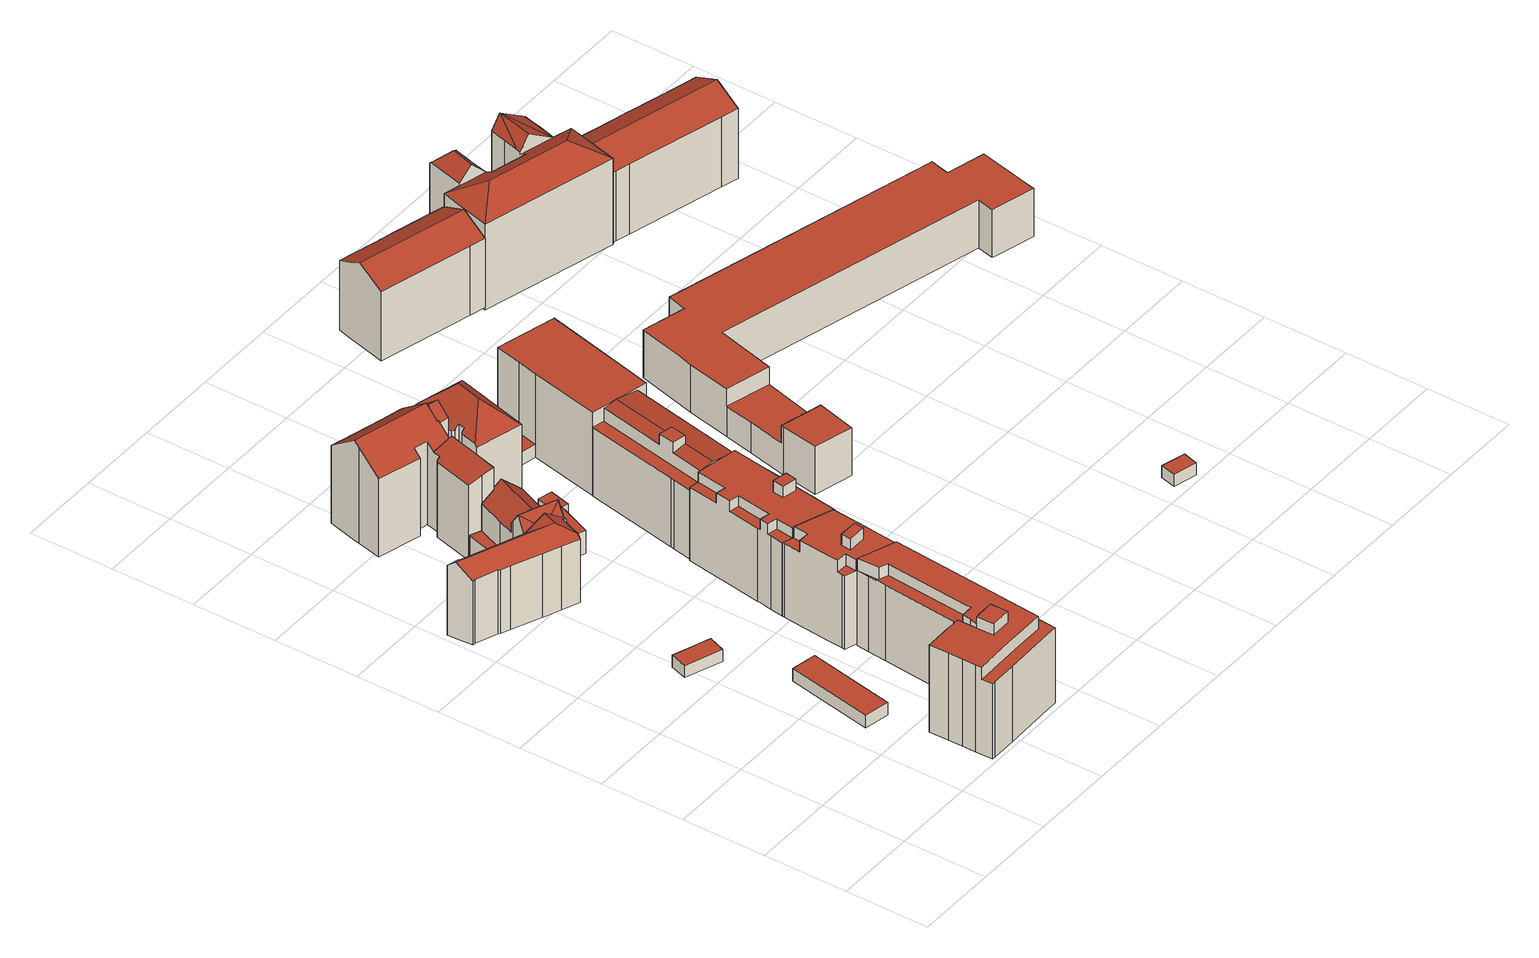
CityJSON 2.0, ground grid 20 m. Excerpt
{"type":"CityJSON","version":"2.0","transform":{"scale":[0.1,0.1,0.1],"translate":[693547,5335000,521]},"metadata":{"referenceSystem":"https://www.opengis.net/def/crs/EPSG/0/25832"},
"CityObjects":{
"building1":{"type":"Building","attributes":{"Gemeindeschluessel":"09162000","HoeheDach":"525.668","HoeheGrund":"522.560","Methode":"1000","NiedrigsteTraufeDesGebaeudes":"525.668","Geometrietyp2DReferenz":"3000","function":"31001_2000","roofType":"1000","measuredHeight":3.11},"geometry":[{"type":"MultiSurface","lod":"2","boundaries":[[[0,1,2,3]],[[4,5,6,7]],[[2,5,4,3]],[[1,6,5,2]],[[3,4,7,0]],[[0,7,6,1]]],"semantics":{"surfaces":[{"type":"GroundSurface"},{"type":"RoofSurface"},{"type":"WallSurface"}],"values":[0,1,2,2,2,2]}}]},
"building2":{"type":"Building","attributes":{"Gemeindeschluessel":"09162000","HoeheDach":"525.463","HoeheGrund":"522.549","Methode":"1000","NiedrigsteTraufeDesGebaeudes":"525.463","Geometrietyp2DReferenz":"3000","function":"31001_2000","roofType":"1000","measuredHeight":2.91},"geometry":[{"type":"MultiSurface","lod":"2","boundaries":[[[8,9,10,11]],[[12,13,14,15]],[[15,14,9,8]],[[13,16,10,9,14]],[[15,8,11,17,12]],[[17,16,13,12]],[[11,10,16,17]]],"semantics":{"surfaces":[{"type":"WallSurface"},{"type":"RoofSurface"},{"type":"GroundSurface"}],"values":[0,0,0,1,2,0,0]}}]},
"building3":{"type":"Building","attributes":{"Gemeindeschluessel":"09162000","HoeheDach":"548.090","HoeheGrund":"523.220","Methode":"2000","NiedrigsteTraufeDesGebaeudes":"542.220","Geometrietyp2DReferenz":"3000","function":"31001_9998","roofType":"1000","measuredHeight":24.87,"storeysAboveGround":7},"geometry":[{"type":"MultiSurface","lod":"2","boundaries":[[[18,19,20,21,22,23,24]],[[25,26,27,18,24,28,29,30,31,32,33,34,35,36,37,38,39,40,41,42,43,44,45,46,47,48,49,50,51]],[[52,53,54,55]],[[56,57,58,59,60]],[[38,57,56,39]],[[61,62,63,64]],[[65,66,67,68]],[[69,37,36,70]],[[48,47,71,72]],[[73,74,75,66,65,76,77]],[[78,49,48,72]],[[79,31,30,80]],[[81,82,83,27,26,25,51,84]],[[85,64,63,86,53,52]],[[19,18,27,83]],[[87,88,70,89]],[[90,34,33,91]],[[71,47,46,92]],[[21,20,93,94]],[[35,95,89,70,36]],[[40,60,59,41]],[[96,67,66,75]],[[45,44,97,98,92,46]],[[99,84,51,50,100,101,102]],[[103,42,41,104]],[[105,106,88,87]],[[28,24,23,107,68,67,29]],[[91,108,79,80,74,73,109,90]],[[97,44,43,110]],[[111,109,73,77]],[[69,70,88,106,103,104]],[[35,34,90,109,111,112,95]],[[75,74,80,96]],[[58,57,38,37,69,104,41,59]],[[42,103,106,105,113,110,43]],[[55,54,99,102]],[[100,50,49,78]],[[33,32,31,79,108,91]],[[94,61,64,85,52,55,102,101,100,78,72,71,92,98,97,110,113,105,87,89,95,112,111,77,76,65,68,107,23,22,21]],[[94,93,62,61]],[[54,53,86,63,62,93,20,19,83,82,81,84,99]],[[96,80,30,29,67]],[[39,56,60,40]]],"semantics":{"surfaces":[{"type":"WallSurface"},{"type":"RoofSurface"},{"type":"GroundSurface"}],"values":[0,1,0,1,0,0,0,0,0,0,0,0,0,0,0,0,0,0,0,0,0,1,0,0,0,0,0,1,0,0,1,0,0,0,0,0,0,0,2,0,1,0,0]}}]},
"building4":{"type":"Building","attributes":{"Gemeindeschluessel":"09162000","HoeheDach":"541.770","HoeheGrund":"522.576","Methode":"2000","NiedrigsteTraufeDesGebaeudes":"528.370","Geometrietyp2DReferenz":"3000","function":"31001_1000","roofType":"3100","measuredHeight":19.19,"storeysAboveGround":4},"geometry":[{"type":"MultiSurface","lod":"2","boundaries":[[[114,115,116,117,118,119]],[[120,121,122,123]],[[124,125,126,127]],[[128,129,130,131]],[[127,126,132,133]],[[134,135,136,137,138,139]],[[140,136,135,141]],[[142,143,121,120]],[[144,145,124,146]],[[147,148,149,150,151,152,153]],[[154,155,156,157,129,128]],[[158,159,160,161,162,163]],[[159,164,149,148,160]],[[144,146,165]],[[123,122,166,167]],[[138,137,168,144,165,169]],[[170,171,172,141,135,134]],[[173,174,175,176]],[[150,149,164,177]],[[178,179,174,173]],[[145,168,137,136,140,180,181,182,183,163,162,184,125,124]],[[185,176,175,186,114,119]],[[187,188,189,143,142,190,191]],[[192,193,194,195,117,116]],[[196,197,198,199]],[[127,133,188,187,146]],[[131,130,200,201]],[[126,184,162,161,147,153,198,197,202,132]],[[168,145,144]],[[189,188,133]],[[174,179,200,130,129,157,156,170,134,139,203,186,175]],[[169,165,146,187,191,204,205]],[[133,132,202,206,166,122,121,143,189]],[[139,138,169]],[[199,198,153,152]],[[148,147,161,160]],[[177,164,159,158]],[[202,197,196,207,208,206]],[[209,169,205,210,194,193]],[[167,166,206,208]],[[201,200,179,178]],[[126,125,184]],[[203,139,169,209,193,192,116,115,114,186]],[[124,127,146]],[[177,158,163,183,182,181,180,140,141,172,171,155,154,128,131,201,178,173,176,185,119,118,117,195,194,210,205,204,191,190,142,120,123,167,208,207,196,199,152,151,150]],[[171,170,156,155]]],"semantics":{"surfaces":[{"type":"WallSurface"},{"type":"RoofSurface"},{"type":"GroundSurface"}],"values":[0,0,1,0,0,1,0,0,1,0,0,0,1,1,0,0,0,0,0,0,0,0,0,0,0,1,0,1,1,0,1,0,1,1,0,0,0,0,0,0,0,0,1,1,2,0]}}]},
"building5":{"type":"Building","attributes":{"Gemeindeschluessel":"09162000","HoeheDach":"528.577","HoeheGrund":"523.480","Methode":"1000","NiedrigsteTraufeDesGebaeudes":"528.577","Geometrietyp2DReferenz":"3000","function":"31001_2000","roofType":"1000","measuredHeight":5.1},"geometry":[{"type":"MultiSurface","lod":"2","boundaries":[[[211,212,213,214,215,216,217]],[[214,218,219,215]],[[213,220,218,214]],[[221,222,217,216,215,219]],[[212,211,217,222,223,224]],[[212,224,220,213]],[[224,223,222,221,219,218,220]]],"semantics":{"surfaces":[{"type":"GroundSurface"},{"type":"WallSurface"},{"type":"RoofSurface"}],"values":[0,1,1,1,1,1,2]}}]},
"building6":{"type":"Building","attributes":{"Gemeindeschluessel":"09162000","HoeheDach":"547.936","HoeheGrund":"523.650","Methode":"2000","NiedrigsteTraufeDesGebaeudes":"542.220","Geometrietyp2DReferenz":"3000","function":"31001_1000","roofType":"1000","measuredHeight":24.29,"storeysAboveGround":7},"geometry":[{"type":"MultiSurface","lod":"2","boundaries":[[[225,226,227,228,229,230,231,232,233,234,235,236,237,238,239,240,241]],[[227,226,225,242,243,20]],[[237,244,245,238]],[[246,247,245,244,248]],[[249,250,251,252]],[[246,253,254,247]],[[247,254,255,256,257,241,240,239,238,245]],[[258,249,252,259,260]],[[259,252,251,261,262,248,244,237,236,235,234,233]],[[231,230,263,264,258,260,232]],[[265,266,267,268]],[[228,227,20,269,270,229]],[[250,264,263,271,272,273,274,275,255,254,253,262,261,251],[276,277,278,279]],[[232,260,259,233]],[[278,265,268,279]],[[276,267,266,277]],[[277,266,265,278]],[[258,264,250,249]],[[241,257,242,225]],[[270,280,281,282,283,256,255,275,274,273,272,271]],[[248,262,253,246]],[[279,268,267,276]],[[229,270,271,263,230]],[[269,20,243,242,257,256,283,282,281,280,270]]],"semantics":{"surfaces":[{"type":"GroundSurface"},{"type":"WallSurface"},{"type":"RoofSurface"}],"values":[0,1,1,2,1,1,1,2,1,1,2,1,2,1,1,1,1,1,1,1,1,1,1,2]}}]},
"building7":{"type":"Building","attributes":{"Gemeindeschluessel":"09162000","HoeheDach":"547.524","HoeheGrund":"522.170","Methode":"1000","NiedrigsteTraufeDesGebaeudes":"541.249","Geometrietyp2DReferenz":"3000","function":"31001_1000","roofType":"3100","measuredHeight":25.35,"storeysAboveGround":4},"geometry":[{"type":"MultiSurface","lod":"2","boundaries":[[[284,285,286,287]],[[288,289,290,291]],[[292,293,294,295]],[[296,297,298,299]],[[300,301,302,303]],[[285,304,294,293,305,306,307,302,301,308,286]],[[309,310,311,312]],[[313,314,315,316]],[[317,318,319,320,321,322]],[[323,308,301,300]],[[324,297,296,325,326,327]],[[319,318,288,291,328,292,295,329,284,287,323,300,303,330,331,332,333,309,312,334,335,313,316,326,325,296,299,336,337,320]],[[337,338,321,320]],[[310,339,340,341,342,306,343,290,289,317,322,344,345,346,311]],[[336,347,338,337]],[[332,331,341,340,339,333]],[[316,315,327,326]],[[299,298,347,336]],[[333,339,310,309]],[[292,328,291,290,343,305,293]],[[306,342,307]],[[302,307,342,341,331,330,303]],[[306,305,343]],[[344,322,321,338,347,298,297,324,327,315,314,345]],[[346,345,314,313,335,334]],[[318,317,289,288]],[[329,304,285,284]],[[312,311,346,334]],[[287,286,308,323]],[[295,294,304,329]]],"semantics":{"surfaces":[{"type":"WallSurface"},{"type":"RoofSurface"},{"type":"GroundSurface"}],"values":[0,0,0,0,0,1,0,0,0,0,0,2,0,1,0,0,0,0,0,0,0,0,0,1,0,0,0,0,0,0]}}]},
"building8":{"type":"Building","attributes":{"Gemeindeschluessel":"09162000","HoeheDach":"525.070","HoeheGrund":"522.410","Methode":"1000","NiedrigsteTraufeDesGebaeudes":"524.787","Geometrietyp2DReferenz":"3000","function":"31001_2000","roofType":"1000","measuredHeight":2.66},"geometry":[{"type":"MultiSurface","lod":"2","boundaries":[[[348,349,350,351]],[[352,353,354,350,349]],[[351,350,354,355]],[[348,351,355,356,357]],[[356,353,352,357]],[[355,354,353,356]],[[357,352,349,348]]],"semantics":{"surfaces":[{"type":"WallSurface"},{"type":"RoofSurface"},{"type":"GroundSurface"}],"values":[0,1,0,2,0,0,0]}}]},
"building9":{"type":"Building","attributes":{"Gemeindeschluessel":"09162000","HoeheDach":"547.730","HoeheGrund":"523.630","Methode":"2000","NiedrigsteTraufeDesGebaeudes":"542.220","Geometrietyp2DReferenz":"3000","function":"31001_1000","roofType":"1000","measuredHeight":24.1,"storeysAboveGround":7},"geometry":[{"type":"MultiSurface","lod":"2","boundaries":[[[358,359,360,361,362,363,364,365]],[[366,367,368,369]],[[370,371,372,373,374,375,376,377,378,379,380,381,382,383,384,385,386,387]],[[388,389,390,391,245]],[[392,393,394,241,395,396,238,397,398,399,400,401,402,403,404,405,406]],[[396,395,241,257,370,387,407,388,245,238]],[[238,245,391,397]],[[408,409,410,411]],[[412,413,410,409]],[[389,414,415,390]],[[369,368,416,417]],[[418,412,409,408]],[[362,361,419,420]],[[391,390,415,421,422,423,400,399,398,397]],[[411,410,413,424]],[[394,425,257,241]],[[423,420,419,367,366,426,403,402,401,400]],[[422,421,358,365]],[[369,417,426,366]],[[257,425,427,428,429,378,377,376,375,374,373,372,371,370]],[[414,407,387,386,385,384,383,382,381,380,379,416,368,367,419,361,360,359,358,421,415],[411,424,418,408]],[[406,429,428,392]],[[417,416,379,378,429,406,405,404,403,426]],[[365,364,363,362,420,423,422]],[[388,407,414,389]],[[424,413,412,418]],[[394,393,392,428,427,425]]],"semantics":{"surfaces":[{"type":"WallSurface"},{"type":"RoofSurface"},{"type":"GroundSurface"}],"values":[0,0,0,1,2,0,0,0,1,0,0,0,0,0,0,0,0,0,1,1,1,0,0,1,0,0,0]}}]},
"building10":{"type":"Building","attributes":{"Gemeindeschluessel":"09162000","HoeheDach":"525.166","HoeheGrund":"522.880","Methode":"1000","NiedrigsteTraufeDesGebaeudes":"525.166","Geometrietyp2DReferenz":"3000","function":"31001_2000","roofType":"1000","measuredHeight":2.29},"geometry":[{"type":"MultiSurface","lod":"2","boundaries":[[[430,431,432,433]],[[433,432,434,435]],[[435,436,430,433]],[[432,431,437,434]],[[435,434,437,436]],[[436,437,431,430]]],"semantics":{"surfaces":[{"type":"WallSurface"},{"type":"GroundSurface"},{"type":"RoofSurface"}],"values":[0,0,1,2,0,0]}}]},
"building11":{"type":"Building","attributes":{"Gemeindeschluessel":"09162000","HoeheDach":"547.260","HoeheGrund":"521.870","Methode":"2000","NiedrigsteTraufeDesGebaeudes":"540.642","Geometrietyp2DReferenz":"3000","function":"31001_1000","roofType":"3200","measuredHeight":25.39,"storeysAboveGround":5},"geometry":[{"type":"MultiSurface","lod":"2","boundaries":[[[438,439,440,441]],[[442,438,441,443]],[[444,445,446,447,448]],[[449,450,451]],[[438,452,453,439]],[[454,455,456,457,458,459]],[[460,452,438,442]],[[447,446,461,455,454,462]],[[463,464,452,460]],[[465,466,467,468]],[[453,452,464,469]],[[448,447,462,470]],[[461,449,451,456,455]],[[468,467,471,472]],[[473,474,475,476]],[[470,462,454,459]],[[442,443,477,465,468,472,478,473,476,444,448,470,459,458,457,479,480,463,460]],[[441,440,466,465,477,443]],[[446,445,481,449,461]],[[439,453,469,450,449,481,445,475,474,482,471,467,466,440]],[[478,482,474,473]],[[472,471,482,478]],[[451,450,469,464,463,480,479,457,456]],[[476,475,445,444]]],"semantics":{"surfaces":[{"type":"RoofSurface"},{"type":"WallSurface"},{"type":"GroundSurface"}],"values":[0,1,1,1,0,1,1,0,1,1,0,1,0,1,1,1,2,1,1,0,1,1,1,1]}}]},
"building12":{"type":"Building","attributes":{"Gemeindeschluessel":"09162000","HoeheDach":"547.339","HoeheGrund":"523.970","Methode":"2000","NiedrigsteTraufeDesGebaeudes":"541.360","Geometrietyp2DReferenz":"3000","function":"31001_1000","roofType":"1000","measuredHeight":23.37,"storeysAboveGround":7},"geometry":[{"type":"MultiSurface","lod":"2","boundaries":[[[483,484,485,486,487,488,489]],[[490,491,492,493,494,495]],[[496,497,498,499,500,501,502,503,504,505]],[[494,506,498,497]],[[507,508,509,510]],[[495,494,497,496]],[[510,509,511,512]],[[506,513,499,498]],[[514,485,484,515]],[[514,516,517,487,486,485]],[[505,504,503,502,518,519,520,511,509,508]],[[500,499,513,493]],[[511,520,519,521,522,512]],[[493,492,501,500]],[[523,524,525,526,515,484,483,489,490,495,496,505,508,507]],[[488,491,490,489]],[[516,514,515,526,525,524,523,507,510,512,522,521,527,528,529,530,517]],[[493,513,506,494]],[[518,502,501,492,491,488,487,517,530,529,528,527,521,519]]],"semantics":{"surfaces":[{"type":"RoofSurface"},{"type":"WallSurface"},{"type":"GroundSurface"}],"values":[0,0,1,1,1,0,1,0,1,1,0,1,1,0,1,1,2,1,1]}}]},
"building13":{"type":"Building","attributes":{"Gemeindeschluessel":"09162000","HoeheDach":"527.165","HoeheGrund":"523.870","Methode":"1000","NiedrigsteTraufeDesGebaeudes":"527.165","Geometrietyp2DReferenz":"3000","function":"31001_2000","roofType":"1000","measuredHeight":3.29},"geometry":[{"type":"MultiSurface","lod":"2","boundaries":[[[531,532,533,534]],[[535,536,533,532,537]],[[538,539,540,531,534]],[[539,535,537,540]],[[539,538,534,533,536,535]],[[540,537,532,531]]],"semantics":{"surfaces":[{"type":"WallSurface"},{"type":"RoofSurface"},{"type":"GroundSurface"}],"values":[0,1,2,0,0,0]}}]},
"building14":{"type":"Building","attributes":{"Gemeindeschluessel":"09162000","HoeheDach":"545.095","HoeheGrund":"524.040","Methode":"1000","NiedrigsteTraufeDesGebaeudes":"545.095","Geometrietyp2DReferenz":"3000","function":"31001_1000","roofType":"1000","measuredHeight":21.05,"storeysAboveGround":7},"geometry":[{"type":"MultiSurface","lod":"2","boundaries":[[[541,542,543,544]],[[545,546,542,541,547,521]],[[544,543,548,549]],[[517,550,551,552,553,554]],[[555,517,554,556,545,521]],[[556,554,553,552,557,548,543,542,546,545]],[[557,552,551,558,549,548]],[[550,517,555,521,547,541,544,549,558,551]]],"semantics":{"surfaces":[{"type":"WallSurface"},{"type":"RoofSurface"},{"type":"GroundSurface"}],"values":[0,0,0,0,0,1,0,2]}}]},
"building15":{"type":"Building","attributes":{"Gemeindeschluessel":"09162000","HoeheDach":"544.925","HoeheGrund":"524.130","Methode":"1000","NiedrigsteTraufeDesGebaeudes":"541.638","Geometrietyp2DReferenz":"3000","function":"31001_1000","roofType":"3100","measuredHeight":20.8,"storeysAboveGround":4},"geometry":[{"type":"MultiSurface","lod":"2","boundaries":[[[559,560,561,562,563,564]],[[565,566,567,568]],[[569,570,563,562]],[[571,572,573,574]],[[575,576,577,578]],[[577,579,580,581,582,583,584,578]],[[560,559,576,575]],[[574,573,566,565]],[[585,586,570,569]],[[576,559,564,579,577]],[[568,567,586,585]],[[564,563,570,586,567,566,573,572,581,580,579]],[[562,561,560,575,578,584,583,582,571,574,565,568,585,569]],[[572,571,582,581]]],"semantics":{"surfaces":[{"type":"WallSurface"},{"type":"RoofSurface"},{"type":"GroundSurface"}],"values":[0,0,0,0,0,0,0,0,0,1,0,1,2,0]}}]},
"building16":{"type":"Building","attributes":{"Gemeindeschluessel":"09162000","HoeheDach":"525.560","HoeheGrund":"522.640","Methode":"2000","NiedrigsteTraufeDesGebaeudes":"525.560","Geometrietyp2DReferenz":"3000","function":"31001_2000","roofType":"1000","measuredHeight":2.92},"geometry":[{"type":"MultiSurface","lod":"2","boundaries":[[[587,588,589,590]],[[591,588,587,592]],[[593,589,588,591]],[[594,590,589,593]],[[594,593,591,592]],[[592,587,590,594]]],"semantics":{"surfaces":[{"type":"RoofSurface"},{"type":"WallSurface"},{"type":"GroundSurface"}],"values":[0,1,1,1,2,1]}}]},
"building17":{"type":"Building","attributes":{"Gemeindeschluessel":"09162000","HoeheDach":"549.140","HoeheGrund":"523.350","Methode":"2000","NiedrigsteTraufeDesGebaeudes":"544.946","Geometrietyp2DReferenz":"3000","function":"31001_1000","roofType":"3200","measuredHeight":25.79,"storeysAboveGround":4},"geometry":[{"type":"MultiSurface","lod":"2","boundaries":[[[595,596,597,598]],[[599,598,597,600,601,602,603]],[[604,605,606,607,608,609]],[[610,611,612,613]],[[614,615,616,617,618,609,619,620,621,622,623,624,599,625]],[[626,627,610,613,628]],[[629,630,605,604,618,617]],[[621,620,628,613,612,631,632,633,634]],[[635,636,637,638]],[[639,640,641,642]],[[643,616,640,639]],[[627,644,645,646,647,610]],[[609,608,644,627]],[[648,611,610,647]],[[649,650,651,638,637]],[[631,612,611,648]],[[641,640,616,615]],[[609,627,626]],[[608,607,652,645,644]],[[630,653,652,607,606,605]],[[629,617,616,643]],[[609,618,604]],[[619,609,626,628,620]],[[596,649,637,636,600,597]],[[624,623,595,598,599]],[[654,655,656,657]],[[601,600,636,635]],[[651,650,658,659]],[[641,615,614,655]],[[614,625,656,655]],[[660,661,662,663,623,622]],[[599,603,664,625]],[[639,642,654,657,664,603,602,601,635,638,651,659,662,661,660,634,633,632,631,648,647,646,645,652,653,630,629,643]],[[623,663,658,650,649,596,595]],[[659,658,663,662]],[[657,656,625,664]],[[642,641,655,654]],[[660,622,621,634]]],"semantics":{"surfaces":[{"type":"RoofSurface"},{"type":"WallSurface"},{"type":"GroundSurface"}],"values":[0,1,0,0,0,0,1,1,1,1,1,1,0,1,1,1,0,0,1,1,1,1,1,0,1,1,1,1,0,0,1,1,2,0,1,1,1,1]}}]},
"building18":{"type":"Building","attributes":{"name":"Prinzregentenbad","Gemeindeschluessel":"09162000","HoeheDach":"534.613","HoeheGrund":"522.550","Methode":"2000","NiedrigsteTraufeDesGebaeudes":"530.243","Geometrietyp2DReferenz":"3000","function":"31001_3000","roofType":"1000","measuredHeight":12.06},"geometry":[{"type":"MultiSurface","lod":"2","boundaries":[[[665,666,667,668,669,670]],[[671,672,673,674,675,676,677,678,679,680,681,682,683,684,685,686,687,688,689,690,691,692,693,694]],[[695,676,675,696]],[[697,698,670,669,699,700,701]],[[689,688,702,703,704,690]],[[666,671,694,667]],[[705,706,707,684,683,682]],[[699,669,668,708]],[[692,691,690,704,709,710]],[[677,676,695,711]],[[712,713,697,701]],[[714,715,679,678,677,711]],[[705,682,681,716]],[[717,718,713,712]],[[670,698,719,665]],[[715,720,716,681,680,679]],[[717,721,722,723,724,725,696,675,674,673,672,671,666,665,719,718]],[[718,719,698,697,713]],[[720,715,714,711,695,696,725,724,723,722,721,717,712,701,700,699,708,726,727,710,709,704,703,702,728,729,730,707,706,705,716]],[[668,667,694,693,692,710,727,726,708]],[[688,687,686,729,728,702]],[[685,684,707,730,729,686]]],"semantics":{"surfaces":[{"type":"RoofSurface"},{"type":"WallSurface"},{"type":"GroundSurface"}],"values":[0,0,1,1,1,1,1,1,1,1,1,1,1,1,1,1,1,0,2,1,1,1]}}]},
"building19":{"type":"Building","attributes":{"Gemeindeschluessel":"09162000","HoeheDach":"544.923","HoeheGrund":"523.870","Methode":"1000","NiedrigsteTraufeDesGebaeudes":"541.632","Geometrietyp2DReferenz":"3000","function":"31001_1000","roofType":"3100","measuredHeight":21.05,"storeysAboveGround":4},"geometry":[{"type":"MultiSurface","lod":"2","boundaries":[[[731,732,733,734]],[[735,736,737,738]],[[739,740,741,742]],[[743,744,745,746,747,748]],[[742,741,749,750]],[[751,752,753,754]],[[755,756,743,748]],[[757,758,740,739]],[[759,733,732,737,736,749,741,740,758,760,745,744]],[[750,749,736,735]],[[754,753,756,755]],[[761,760,758,757]],[[746,745,760,761]],[[762,763,764,734,733,759]],[[763,762,752,751]],[[764,763,751,754,755,748,747,746,761,757,739,742,750,735,738,731,734]],[[738,737,732,731]],[[756,753,752,762,759,744,743]]],"semantics":{"surfaces":[{"type":"WallSurface"},{"type":"RoofSurface"},{"type":"GroundSurface"}],"values":[0,0,0,0,0,0,0,0,1,0,0,0,0,0,0,2,0,1]}}]}
},
"vertices":[
[248,271,16],[288,478,16],[348,467,16],[308,259,16],[308,259,47],[348,467,47],[288,478,47],[248,271,47],
[186,701,15],[186,701,45],[240,682,45],[240,682,15],[259,629,15],[259,629,45],[172,660,45],[172,660,15],[274,669,45],[274,669,15],
[539,402,243],[539,402,212],[563,393,212],[563,393,22],[539,402,22],[537,403,22],[537,403,243],[405,30,243],[455,31,243],[506,31,243],[476,425,243],[449,435,243],[450,382,243],[471,374,243],[453,171,243],[452,157,243],[422,157,243],[420,134,243],[417,134,243],[415,111,243],[454,111,243],[455,70,243],[405,69,243],[404,110,243],[403,156,243],[372,156,243],[371,156,243],[354,156,243],[313,155,243],[304,155,243],[305,109,243],[306,75,243],[306,42,243],[306,28,243],[375,2,22],[375,2,212],[315,1,212],[315,1,22],[455,70,271],[454,111,271],[415,111,271],[404,110,271],[405,69,271],[543,173,22],[543,173,212],[528,5,212],[528,5,22],[447,406,22],[447,406,212],[449,435,212],[449,435,22],[415,111,212],[417,134,212],[304,155,22],[305,109,22],[442,361,214],[445,384,214],[445,384,212],[445,384,22],[442,361,22],[306,75,22],[471,374,214],[450,382,214],[405,30,212],[455,31,212],[506,31,212],[306,28,212],[503,5,22],[503,5,212],[405,134,22],[405,134,212],[417,134,22],[422,157,214],[452,157,214],[313,155,22],[560,348,212],[560,348,22],[420,134,22],[450,382,212],[371,156,22],[354,156,22],[307,1,212],[306,42,22],[306,28,22],[307,1,22],[403,156,212],[404,110,212],[404,156,22],[404,156,212],[476,425,22],[453,171,214],[424,182,214],[372,156,22],[424,182,22],[422,157,22],[403,156,22],
[8,1126,192],[54,1130,176],[60,1130,173],[60,1130,16],[54,1130,16],[8,1126,16],[261,1222,16],[261,1222,144],[287,1211,168],[287,1211,16],[297,1061,205],[306,1084,168],[281,1094,168],[263,1102,168],[165,1005,16],[165,1005,177],[97,1033,177],[97,1033,16],[263,1102,185],[245,1109,168],[252,979,183],[274,1035,183],[285,1031,176],[287,1037,176],[244,1055,208],[229,1019,208],[285,1031,16],[274,1035,16],[236,1159,16],[236,1159,144],[244,1055,168],[297,1060,205],[210,1096,205],[349,1186,143],[349,1186,74],[425,1155,74],[425,1155,16],[349,1186,16],[339,1190,16],[339,1190,153],[171,1002,16],[207,988,16],[207,988,176],[171,1002,177],[384,1054,16],[384,1054,74],[307,1085,74],[307,1085,143],[307,1085,144],[307,1085,16],[405,1104,74],[200,1072,168],[288,1214,168],[288,1214,16],[287,1037,168],[200,1072,176],[248,971,176],[248,971,16],[252,979,16],[17,1065,16],[17,1065,178],[12,1065,176],[12,1065,16],[405,1104,16],[69,1046,16],[69,1046,179],[287,1037,16],[297,1060,16],[297,1061,16],[306,1084,16],[306,1084,144],[9,1106,16],[9,1106,208],[218,1115,175],[220,1120,168],[220,1120,144],[220,1120,16],[218,1115,16],[103,1112,174],[125,1103,174],[125,1103,16],[103,1112,16],[337,1193,16],[337,1193,155],[339,1192,153],[339,1192,16],[74,1042,177],[74,1042,16],[306,1206,185],[185,1037,208],[210,1096,16],[200,1072,16],[301,1208,180],[306,1206,16],[301,1208,16],[194,1075,176],[194,1075,16],
[253,1201,25],[236,1159,25],[216,1167,25],[233,1231,25],[234,1234,25],[259,1223,25],[261,1222,25],[233,1231,76],[234,1234,76],[216,1167,76],[259,1223,76],[261,1222,76],[253,1201,76],[236,1159,76],
[574,537,26],[569,467,26],[563,393,26],[562,394,26],[537,403,26],[449,435,26],[448,436,26],[421,445,26],[422,453,26],[423,464,26],[425,487,26],[432,563,26],[436,605,26],[436,609,26],[462,600,26],[552,567,26],[577,558,26],[574,537,212],[569,467,212],[436,605,212],[436,609,212],[459,563,212],[462,600,212],[432,563,212],[450,463,212],[450,463,241],[423,464,241],[423,464,212],[459,563,241],[462,600,241],[552,567,241],[552,567,212],[577,558,212],[448,436,212],[422,453,212],[421,445,212],[425,487,241],[432,563,241],[449,435,241],[448,436,241],[510,463,269],[512,486,269],[468,487,269],[466,463,269],[562,394,212],[537,403,212],[537,403,241],[540,433,241],[543,462,241],[545,486,241],[552,562,241],[468,487,241],[512,486,241],[510,463,241],[466,463,241],[540,433,212],[543,462,212],[545,486,212],[552,562,212],
[261,1222,12],[261,1222,214],[234,1234,202],[234,1234,12],[328,1379,12],[328,1379,240],[331,1378,240],[331,1378,12],[296,1243,12],[296,1243,225],[288,1214,225],[288,1214,12],[328,1487,12],[328,1487,210],[328,1488,209],[328,1488,12],[264,1332,12],[264,1332,204],[271,1332,207],[271,1332,12],[287,1211,225],[321,1338,225],[280,1349,209],[276,1350,207],[259,1329,203],[242,1359,12],[242,1359,209],[138,1387,210],[138,1387,12],[173,1528,12],[173,1528,209],[197,1522,209],[197,1522,12],[333,1398,255],[333,1398,12],[337,1411,12],[355,1480,12],[355,1480,210],[337,1411,265],[259,1329,12],[302,1493,210],[302,1493,12],[196,1520,12],[196,1520,210],[321,1338,12],[287,1211,12],[276,1350,12],[281,1369,12],[270,1371,12],[247,1377,12],[152,1446,12],[155,1457,12],[346,1484,12],[345,1482,12],[345,1482,211],[247,1377,223],[270,1371,223],[281,1369,223],[276,1350,209],[321,1338,209],[284,1424,265],[155,1457,265],[152,1446,256],[346,1484,209],
[288,1214,14],[288,1214,41],[296,1243,38],[296,1243,14],[301,1208,41],[337,1193,41],[349,1221,38],[349,1221,14],[337,1193,14],[301,1208,14],
[470,666,238],[472,684,238],[476,711,238],[482,749,238],[482,749,212],[476,711,212],[472,684,212],[470,666,212],[464,791,212],[464,791,238],[488,786,238],[488,786,212],[557,565,212],[563,609,212],[566,625,212],[569,647,212],[572,665,212],[576,692,212],[582,730,212],[587,767,212],[598,841,212],[598,841,238],[587,767,238],[582,730,238],[576,692,238],[572,665,238],[569,647,238],[566,625,238],[563,609,238],[557,565,238],[460,601,212],[466,644,212],[442,649,212],[441,640,212],[608,756,26],[588,626,26],[582,590,26],[557,565,26],[460,601,26],[441,640,26],[442,649,26],[446,670,26],[446,676,26],[458,754,26],[464,791,26],[475,864,26],[499,860,26],[598,841,26],[619,837,26],[460,601,238],[529,673,238],[529,673,267],[533,700,267],[533,700,238],[563,667,267],[567,693,267],[466,644,238],[442,649,238],[499,860,238],[499,860,212],[563,667,238],[458,754,238],[458,754,212],[446,670,238],[446,670,212],[446,676,212],[567,693,238],[582,590,212],[475,864,212],[588,626,212],[608,756,212],[619,837,212],
[480,1206,19],[480,1206,42],[467,1156,42],[467,1156,19],[432,1166,42],[432,1166,19],[446,1215,19],[446,1215,42],
[456,1262,203],[412,1337,263],[344,1297,209],[342,1292,203],[456,1262,9],[342,1292,9],[357,1372,9],[357,1372,203],[357,1372,232],[331,1378,231],[331,1378,9],[381,1465,203],[383,1472,203],[383,1472,196],[503,1442,203],[428,1397,263],[333,1398,248],[336,1410,259],[355,1480,196],[355,1480,9],[336,1410,9],[333,1398,9],[503,1442,9],[365,1403,259],[328,1379,231],[394,1470,9],[394,1470,203],[354,1336,9],[354,1336,209],[358,1339,211],[358,1339,9],[384,1472,203],[328,1379,9],[364,1338,218],[364,1338,9],[358,1357,9],[358,1357,207],[356,1363,204],[356,1363,9],[344,1297,9],[368,1354,9],[383,1472,9],[384,1472,9],[365,1403,203],[368,1354,218],
[618,837,204],[619,837,204],[628,883,204],[636,927,204],[670,1109,204],[646,1115,204],[592,842,204],[592,842,236],[646,1115,236],[592,1127,242],[561,969,242],[554,931,242],[539,852,242],[505,859,236],[521,937,236],[521,937,263],[528,976,263],[528,976,236],[559,1135,236],[559,1135,204],[528,976,204],[521,937,204],[505,859,204],[554,931,263],[475,864,30],[475,864,204],[483,908,204],[483,908,30],[485,917,204],[485,917,30],[561,969,263],[628,883,30],[619,837,30],[636,927,30],[670,1109,30],[555,1136,204],[530,1141,204],[529,1140,204],[530,1141,30],[529,1140,30],[505,859,30],[539,852,30],[592,842,30],[618,837,30],[555,1136,30],[559,1135,30],[592,1127,30],[646,1115,30],
[522,1367,29],[522,1367,62],[577,1355,62],[577,1355,29],[565,1307,62],[569,1322,62],[509,1319,62],[569,1322,29],[565,1307,29],[509,1319,29],
[565,1307,30],[565,1307,241],[577,1355,241],[577,1355,30],[530,1141,241],[530,1144,241],[530,1144,30],[592,1418,241],[592,1418,30],[718,1312,30],[734,1381,30],[734,1381,241],[718,1312,241],[670,1109,241],[621,1120,30],[621,1120,241],[733,1381,241],[733,1381,30],
[901,1669,206],[901,1669,31],[918,1733,31],[919,1735,31],[919,1735,238],[918,1733,239],[814,1828,31],[814,1828,207],[815,1826,208],[815,1826,31],[935,1794,31],[935,1794,208],[792,1832,31],[792,1832,208],[793,1834,206],[793,1834,31],[862,1679,31],[862,1679,206],[639,1737,206],[639,1737,31],[656,1802,239],[662,1827,226],[672,1863,208],[672,1863,31],[662,1827,31],[656,1802,31],[898,1804,31],[898,1804,208],
[1299,209,46],[1309,245,46],[1252,260,46],[1243,223,46],[1309,245,16],[1299,209,16],[1252,260,16],[1243,223,16],
[1005,1776,279],[1020,1831,279],[998,1870,246],[975,1784,246],[975,1784,241],[999,1875,241],[999,1875,24],[998,1870,24],[975,1784,24],[1211,1722,240],[1224,1768,240],[1226,1779,240],[1234,1808,239],[1234,1808,240],[1210,1723,241],[1171,1826,281],[1150,1831,246],[1140,1791,246],[1130,1755,246],[981,1715,281],[1176,1664,281],[1255,1710,241],[1211,1722,242],[1211,1722,241],[1148,1739,241],[1127,1744,241],[1122,1726,253],[1035,1749,253],[1040,1767,241],[1005,1776,241],[935,1794,241],[1148,1739,281],[1172,1825,281],[1127,1744,246],[1211,1722,24],[1224,1768,24],[1140,1791,24],[1130,1755,24],[1127,1744,24],[1122,1726,24],[1014,1870,24],[1014,1870,241],[1035,1864,241],[1035,1864,24],[1240,1650,24],[1240,1650,241],[1223,1585,241],[1223,1585,24],[1255,1710,24],[1188,1821,270],[1188,1821,24],[1172,1825,24],[1171,1826,24],[1150,1831,24],[1063,1856,242],[1063,1856,241],[1063,1856,24],[1234,1808,24],[1226,1779,24],[901,1669,24],[901,1669,241],[919,1735,241],[919,1735,24],[1052,1815,241],[1052,1815,24],[1035,1749,24],[1040,1767,24],[1051,1811,24],[1051,1811,241],[935,1794,24],
[923,862,92],[964,1017,92],[857,1045,92],[856,1043,92],[842,975,92],[823,888,92],[964,1017,136],[973,1052,136],[990,1118,136],[1000,1157,136],[1000,1158,136],[1647,990,136],[1637,950,136],[1648,947,136],[1741,923,136],[1750,963,136],[1775,1069,136],[1682,1093,136],[1683,1094,136],[1694,1139,136],[1693,1139,136],[1032,1311,136],[1020,1266,136],[1020,1265,136],[1019,1265,136],[916,1292,136],[889,1186,136],[879,1151,136],[878,1146,136],[857,1045,136],[1647,990,15],[1000,1158,15],[822,882,136],[823,888,136],[842,975,15],[823,888,15],[822,882,15],[1020,1265,15],[1019,1265,15],[916,1292,15],[1682,1093,15],[1683,1094,15],[1694,1139,15],[856,1043,15],[889,1186,15],[879,1151,15],[1637,950,15],[807,793,15],[807,793,136],[1648,947,15],[1741,923,15],[1775,1069,15],[899,769,15],[899,769,136],[923,862,136],[1750,963,15],[923,862,15],[964,1017,15],[973,1052,15],[990,1118,15],[1000,1157,15],[857,1045,15],[878,1146,15],[1020,1266,15],[1032,1311,15],[1693,1139,15],
[1526,1639,29],[1526,1639,208],[1570,1628,208],[1570,1628,29],[1402,1674,29],[1402,1674,206],[1401,1672,208],[1401,1672,29],[1295,1700,29],[1295,1700,208],[1377,1679,207],[1377,1679,29],[1223,1585,207],[1239,1648,239],[1240,1650,238],[1240,1650,29],[1239,1648,29],[1223,1585,29],[1378,1681,206],[1378,1681,29],[1494,1513,29],[1494,1513,206],[1264,1574,206],[1264,1574,29],[1229,1583,29],[1229,1583,206],[1260,1709,29],[1260,1709,208],[1554,1566,239],[1255,1710,208],[1255,1710,29],[1537,1502,206],[1537,1502,29],[1554,1566,29]
]}
